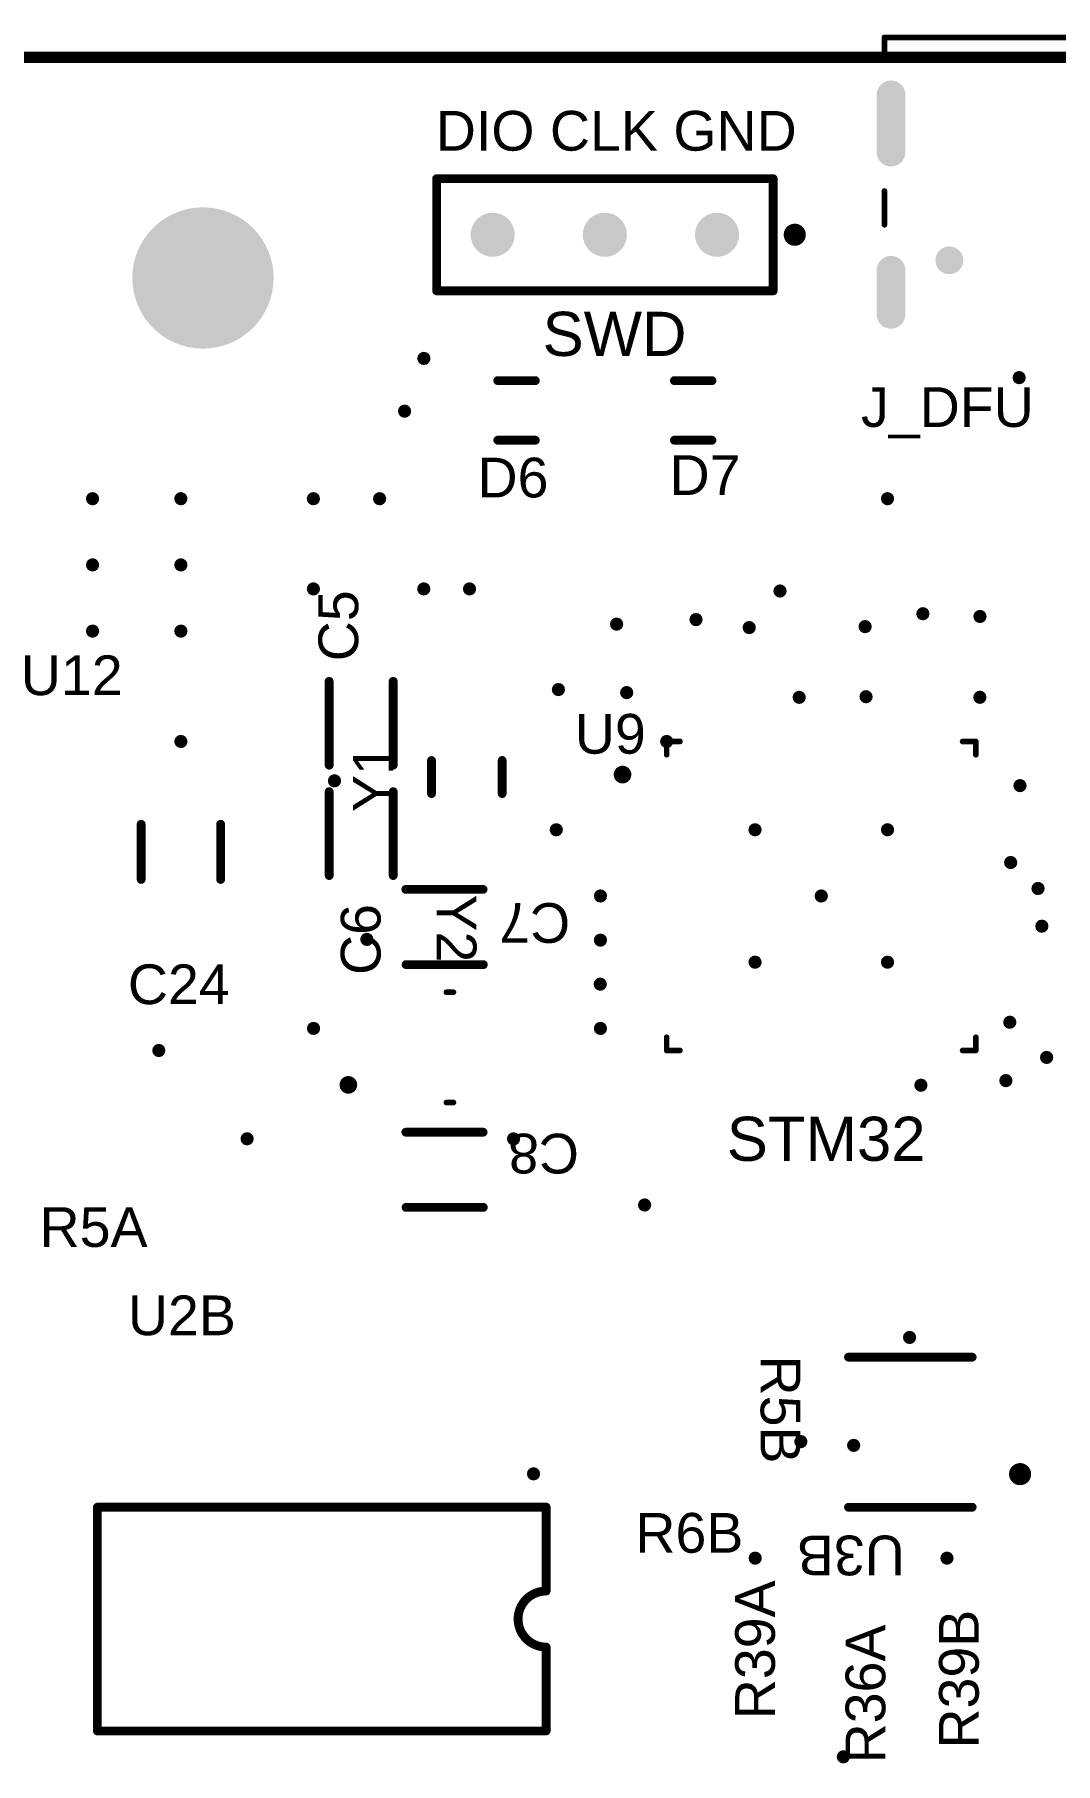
# Model space of a CAD drawing. Header units: inches. Extents: x 10 to 190, y 10 to 91.
# Drawn here: x 98.19 to 121.3, y 51.35 to 90.51 of the extents above; entities that cross this region are included whole.
import ezdxf

# ---------------------------------------------------------------- set-up
doc = ezdxf.new("R2010")
doc.units = ezdxf.units.IN
for name, color, linetype in [('Board Outline', 216, 'Continuous'), ('Pad Holes', 156, 'Continuous'), ('Top Overlay', 2, 'Continuous'), ('Via Holes', 16, 'Continuous')]:
    doc.layers.add(name, color=color, linetype=linetype)
doc.styles.add('Arial', font='', dxfattribs={"height": 0.2})
doc.styles.get('Arial').set_extended_font_data('Arial')

# ---------------------------------------------------------------- blocks, each defined once
blk = doc.blocks.new('JAE_DX07S016JA1R1500_27')
at = {"layer": 'Pad Holes'}
h = blk.add_hatch(color=7, dxfattribs=at)
edge = h.paths.add_edge_path()
edge.add_arc((-4.32, 0.225), 0.325, 180, 360)
edge.add_line((-3.995, 0.225), (-3.995, 1.225))
edge.add_arc((-4.32, 1.225), 0.325, 0, 180)
edge.add_line((-4.645, 1.225), (-4.645, 0.225))
h = blk.add_hatch(color=7, dxfattribs=at)
edge = h.paths.add_edge_path()
edge.add_arc((4.32, 0.225), 0.325, 180, 360)
edge.add_line((4.645, 0.225), (4.645, 1.225))
edge.add_arc((4.32, 1.225), 0.325, 0, 180)
edge.add_line((3.995, 1.225), (3.995, 0.225))
h = blk.add_hatch(color=7, dxfattribs=at)
edge = h.paths.add_edge_path()
edge.add_arc((-3, 0), 0.315, 0, 360)
h = blk.add_hatch(color=7, dxfattribs=at)
edge = h.paths.add_edge_path()
edge.add_arc((3, 0), 0.315, 0, 360)
h = blk.add_hatch(color=7, dxfattribs=at)
edge = h.paths.add_edge_path()
edge.add_arc((3, 0), 0.3, 0, 360)
h = blk.add_hatch(color=7, dxfattribs=at)
edge = h.paths.add_edge_path()
edge.add_arc((-4.32, -3.75), 0.325, 180, 360)
edge.add_line((-3.995, -3.75), (-3.995, -2.45))
edge.add_arc((-4.32, -2.45), 0.325, 0, 180)
edge.add_line((-4.645, -2.45), (-4.645, -3.75))
h = blk.add_hatch(color=7, dxfattribs=at)
edge = h.paths.add_edge_path()
edge.add_arc((4.32, -3.75), 0.325, 180, 360)
edge.add_line((4.645, -3.75), (4.645, -2.45))
edge.add_arc((4.32, -2.45), 0.325, 0, 180)
edge.add_line((3.995, -2.45), (3.995, -3.75))
at = {"layer": 'Top Overlay'}
for points in [[(-3, 2.5, 0.2, 0.2, 1), (-3.2, 2.5, 0.2, 0.2, 1)], [(-3.25, 2.5, 0.1, 0.1, 1), (-3.15, 2.5, 0.1, 0.1, 1)], [(-3.05, 2.5, 0.1, 0.1, 1), (-2.95, 2.5, 0.1, 0.1, 1)], [(-4.502, -0.805, 0.0635, 0.0635, 1), (-4.438, -0.805, 0.0635, 0.0635, 1)], [(4.438, -0.805, 0.0635, 0.0635, 1), (4.502, -0.805, 0.0635, 0.0635, 1)], [(-4.502, -1.57, 0.0635, 0.0635, 1), (-4.438, -1.57, 0.0635, 0.0635, 1)], [(4.438, -1.57, 0.0635, 0.0635, 1), (4.502, -1.57, 0.0635, 0.0635, 1)], [(-4.502, -4.63, 0.0635, 0.0635, 1), (-4.438, -4.63, 0.0635, 0.0635, 1)], [(4.438, -4.63, 0.0635, 0.0635, 1), (4.502, -4.63, 0.0635, 0.0635, 1)], [(-4.502, -5.05, 0.0635, 0.0635, 1), (-4.438, -5.05, 0.0635, 0.0635, 1)], [(-4.502, -5.05, 0.0635, 0.0635, 1), (-4.438, -5.05, 0.0635, 0.0635, 1)], [(4.438, -5.05, 0.0635, 0.0635, 1), (4.502, -5.05, 0.0635, 0.0635, 1)], [(4.438, -5.05, 0.0635, 0.0635, 1), (4.502, -5.05, 0.0635, 0.0635, 1)]]:
    blk.add_lwpolyline(points, format="xyseb", close=True, dxfattribs=at)
for points in [[(-4.47, -0.805, 0.127, 0.127, 0), (-4.47, -1.57, 0.127, 0.127, 0)], [(4.47, -0.805, 0.127, 0.127, 0), (4.47, -1.57, 0.127, 0.127, 0)], [(-4.47, -4.63, 0.127, 0.127, 0), (-4.47, -5.05, 0.127, 0.127, 0)], [(4.47, -4.63, 0.127, 0.127, 0), (4.47, -5.05, 0.127, 0.127, 0)], [(4.47, -5.05, 0.127, 0.127, 0), (-4.47, -5.05, 0.127, 0.127, 0)]]:
    blk.add_lwpolyline(points, format="xyseb", dxfattribs=at)
blk = doc.blocks.new('XTAL_C3E_8_000_10_1020_M_74')
at = {"layer": 'Top Overlay'}
for points in [[(-0.08, 1.25, 0.127, 0.127, 0), (0.08, 1.25, 0.127, 0.127, 0)], [(-0.08, -1.25, 0.127, 0.127, 0), (0.08, -1.25, 0.127, 0.127, 0)]]:
    blk.add_lwpolyline(points, format="xyseb", dxfattribs=at)
for points in [[(-0.112, 1.25, 0.0635, 0.0635, 1), (-0.048, 1.25, 0.0635, 0.0635, 1)], [(0.048, 1.25, 0.0635, 0.0635, 1), (0.112, 1.25, 0.0635, 0.0635, 1)], [(-2.2, -0.85, 0.2, 0.2, 1), (-2.4, -0.85, 0.2, 0.2, 1)], [(-2.45, -0.85, 0.1, 0.1, 1), (-2.35, -0.85, 0.1, 0.1, 1)], [(-2.25, -0.85, 0.1, 0.1, 1), (-2.15, -0.85, 0.1, 0.1, 1)], [(-0.112, -1.25, 0.0635, 0.0635, 1), (-0.048, -1.25, 0.0635, 0.0635, 1)], [(0.048, -1.25, 0.0635, 0.0635, 1), (0.112, -1.25, 0.0635, 0.0635, 1)]]:
    blk.add_lwpolyline(points, format="xyseb", close=True, dxfattribs=at)
blk = doc.blocks.new('FP_NX3215SA_MFG_75')
at = {"layer": 'Top Overlay'}
for points in [[(0.375, 0.8, 0.2, 0.2, 0), (-0.375, 0.8, 0.2, 0.2, 0)], [(0.375, -0.8, 0.2, 0.2, 0), (-0.375, -0.8, 0.2, 0.2, 0)]]:
    blk.add_lwpolyline(points, format="xyseb", dxfattribs=at)
for points in [[(-0.425, 0.8, 0.1, 0.1, 1), (-0.325, 0.8, 0.1, 0.1, 1)], [(0.325, 0.8, 0.1, 0.1, 1), (0.425, 0.8, 0.1, 0.1, 1)], [(-0.425, -0.8, 0.1, 0.1, 1), (-0.325, -0.8, 0.1, 0.1, 1)], [(0.325, -0.8, 0.1, 0.1, 1), (0.425, -0.8, 0.1, 0.1, 1)]]:
    blk.add_lwpolyline(points, format="xyseb", close=True, dxfattribs=at)
blk = doc.blocks.new('QFN50P700X700X60_49N_87')
at = {"layer": 'Top Overlay'}
for points in [[(-3.5, 3.5, 0.127, 0.127, 0), (-3.2, 3.5, 0.127, 0.127, 0)], [(-3.5, 3.5, 0.127, 0.127, 0), (-3.5, 3.2, 0.127, 0.127, 0)], [(3.2, 3.5, 0.127, 0.127, 0), (3.5, 3.5, 0.127, 0.127, 0)], [(3.5, 3.2, 0.127, 0.127, 0), (3.5, 3.5, 0.127, 0.127, 0)], [(-3.5, -3.5, 0.127, 0.127, 0), (-3.5, -3.2, 0.127, 0.127, 0)], [(-3.5, -3.5, 0.127, 0.127, 0), (-3.2, -3.5, 0.127, 0.127, 0)], [(3.2, -3.5, 0.127, 0.127, 0), (3.5, -3.5, 0.127, 0.127, 0)], [(3.5, -3.2, 0.127, 0.127, 0), (3.5, -3.5, 0.127, 0.127, 0)]]:
    blk.add_lwpolyline(points, format="xyseb", dxfattribs=at)
for points in [[(-3.532, 3.5, 0.0635, 0.0635, 1), (-3.468, 3.5, 0.0635, 0.0635, 1)], [(-3.532, 3.5, 0.0635, 0.0635, 1), (-3.468, 3.5, 0.0635, 0.0635, 1)], [(-3.232, 3.5, 0.0635, 0.0635, 1), (-3.168, 3.5, 0.0635, 0.0635, 1)], [(3.168, 3.5, 0.0635, 0.0635, 1), (3.232, 3.5, 0.0635, 0.0635, 1)], [(3.468, 3.5, 0.0635, 0.0635, 1), (3.532, 3.5, 0.0635, 0.0635, 1)], [(3.468, 3.5, 0.0635, 0.0635, 1), (3.532, 3.5, 0.0635, 0.0635, 1)], [(-3.532, 3.2, 0.0635, 0.0635, 1), (-3.468, 3.2, 0.0635, 0.0635, 1)], [(3.468, 3.2, 0.0635, 0.0635, 1), (3.532, 3.2, 0.0635, 0.0635, 1)], [(-4.4, 2.75, 0.2, 0.2, 1), (-4.6, 2.75, 0.2, 0.2, 1)], [(-4.65, 2.75, 0.1, 0.1, 1), (-4.55, 2.75, 0.1, 0.1, 1)], [(-4.45, 2.75, 0.1, 0.1, 1), (-4.35, 2.75, 0.1, 0.1, 1)], [(-3.532, -3.5, 0.0635, 0.0635, 1), (-3.468, -3.5, 0.0635, 0.0635, 1)], [(-3.532, -3.5, 0.0635, 0.0635, 1), (-3.468, -3.5, 0.0635, 0.0635, 1)], [(-3.532, -3.2, 0.0635, 0.0635, 1), (-3.468, -3.2, 0.0635, 0.0635, 1)], [(-3.232, -3.5, 0.0635, 0.0635, 1), (-3.168, -3.5, 0.0635, 0.0635, 1)], [(3.168, -3.5, 0.0635, 0.0635, 1), (3.232, -3.5, 0.0635, 0.0635, 1)], [(3.468, -3.2, 0.0635, 0.0635, 1), (3.532, -3.2, 0.0635, 0.0635, 1)], [(3.468, -3.5, 0.0635, 0.0635, 1), (3.532, -3.5, 0.0635, 0.0635, 1)], [(3.468, -3.5, 0.0635, 0.0635, 1), (3.532, -3.5, 0.0635, 0.0635, 1)]]:
    blk.add_lwpolyline(points, format="xyseb", close=True, dxfattribs=at)
blk = doc.blocks.new('FP_C04_091_OT_IPC_A_99')
at = {"layer": 'Top Overlay'}
for points in [[(1.4, 1.7, 0.2, 0.2, 0), (-1.4, 1.7, 0.2, 0.2, 0)], [(1.4, -1.7, 0.2, 0.2, 0), (-1.4, -1.7, 0.2, 0.2, 0)]]:
    blk.add_lwpolyline(points, format="xyseb", dxfattribs=at)
for points in [[(-1.45, 1.7, 0.1, 0.1, 1), (-1.35, 1.7, 0.1, 0.1, 1)], [(1.35, 1.7, 0.1, 0.1, 1), (1.45, 1.7, 0.1, 0.1, 1)], [(-2.36, 0.95, 0.25, 0.25, 1), (-2.61, 0.95, 0.25, 0.25, 1)], [(-2.673, 0.95, 0.125, 0.125, 1), (-2.548, 0.95, 0.125, 0.125, 1)], [(-2.423, 0.95, 0.125, 0.125, 1), (-2.298, 0.95, 0.125, 0.125, 1)], [(-1.45, -1.7, 0.1, 0.1, 1), (-1.35, -1.7, 0.1, 0.1, 1)], [(1.35, -1.7, 0.1, 0.1, 1), (1.45, -1.7, 0.1, 0.1, 1)]]:
    blk.add_lwpolyline(points, format="xyseb", close=True, dxfattribs=at)
blk = doc.blocks.new('NSI1200DDBR_101')
at = {"layer": 'Top Overlay'}
for points in [[(3.985, 1.27, 0.2, 0.2, 0), (2.085, 1.27, 0.2, 0.2, 0)], [(2.085, -8.89, 0.2, 0.2, 0), (2.085, 1.27, 0.2, 0.2, 0)], [(5.255, 1.27, 0.2, 0.2, -1), (3.985, 1.27, 0.2, 0.2, 0)], [(7.155, 1.27, 0.2, 0.2, 0), (5.255, 1.27, 0.2, 0.2, 0)], [(7.155, -8.89, 0.2, 0.2, 0), (7.155, 1.27, 0.2, 0.2, 0)], [(7.155, -8.89, 0.2, 0.2, 0), (2.085, -8.89, 0.2, 0.2, 0)]]:
    blk.add_lwpolyline(points, format="xyseb", dxfattribs=at)
for points in [[(2.035, 1.27, 0.1, 0.1, 1), (2.135, 1.27, 0.1, 0.1, 1)], [(2.035, 1.27, 0.1, 0.1, 1), (2.135, 1.27, 0.1, 0.1, 1)], [(3.935, 1.27, 0.1, 0.1, 1), (4.035, 1.27, 0.1, 0.1, 1)], [(3.935, 1.27, 0.1, 0.1, 1), (4.035, 1.27, 0.1, 0.1, 1)], [(5.205, 1.27, 0.1, 0.1, 1), (5.305, 1.27, 0.1, 0.1, 1)], [(5.205, 1.27, 0.1, 0.1, 1), (5.305, 1.27, 0.1, 0.1, 1)], [(7.105, 1.27, 0.1, 0.1, 1), (7.205, 1.27, 0.1, 0.1, 1)], [(7.105, 1.27, 0.1, 0.1, 1), (7.205, 1.27, 0.1, 0.1, 1)], [(2.035, -8.89, 0.1, 0.1, 1), (2.135, -8.89, 0.1, 0.1, 1)], [(2.035, -8.89, 0.1, 0.1, 1), (2.135, -8.89, 0.1, 0.1, 1)], [(7.105, -8.89, 0.1, 0.1, 1), (7.205, -8.89, 0.1, 0.1, 1)], [(7.105, -8.89, 0.1, 0.1, 1), (7.205, -8.89, 0.1, 0.1, 1)]]:
    blk.add_lwpolyline(points, format="xyseb", close=True, dxfattribs=at)
blk = doc.blocks.new('FP_90120_0123_MFG_178')
at = {"layer": 'Pad Holes'}
h = blk.add_hatch(color=7, dxfattribs=at)
edge = h.paths.add_edge_path()
edge.add_arc((-2.54, 0), 0.5, 0, 360)
h = blk.add_hatch(color=7, dxfattribs=at)
edge = h.paths.add_edge_path()
edge.add_arc((0, 0), 0.5, 0, 360)
h = blk.add_hatch(color=7, dxfattribs=at)
edge = h.paths.add_edge_path()
edge.add_arc((2.54, 0), 0.5, 0, 360)
at = {"layer": 'Top Overlay'}
for points in [[(-3.81, 1.27, 0.2, 0.2, 0), (-3.81, -1.27, 0.2, 0.2, 0)], [(3.81, 1.27, 0.2, 0.2, 0), (-3.81, 1.27, 0.2, 0.2, 0)], [(3.81, 1.27, 0.2, 0.2, 0), (3.81, -1.27, 0.2, 0.2, 0)], [(3.81, -1.27, 0.2, 0.2, 0), (-3.81, -1.27, 0.2, 0.2, 0)]]:
    blk.add_lwpolyline(points, format="xyseb", dxfattribs=at)
for points in [[(-3.86, 1.27, 0.1, 0.1, 1), (-3.76, 1.27, 0.1, 0.1, 1)], [(-3.86, 1.27, 0.1, 0.1, 1), (-3.76, 1.27, 0.1, 0.1, 1)], [(3.76, 1.27, 0.1, 0.1, 1), (3.86, 1.27, 0.1, 0.1, 1)], [(3.76, 1.27, 0.1, 0.1, 1), (3.86, 1.27, 0.1, 0.1, 1)], [(-4.175, 0, 0.25, 0.25, 1), (-4.425, 0, 0.25, 0.25, 1)], [(-4.487, 0, 0.125, 0.125, 1), (-4.363, 0, 0.125, 0.125, 1)], [(-4.237, 0, 0.125, 0.125, 1), (-4.112, 0, 0.125, 0.125, 1)], [(-3.86, -1.27, 0.1, 0.1, 1), (-3.76, -1.27, 0.1, 0.1, 1)], [(-3.86, -1.27, 0.1, 0.1, 1), (-3.76, -1.27, 0.1, 0.1, 1)], [(3.76, -1.27, 0.1, 0.1, 1), (3.86, -1.27, 0.1, 0.1, 1)], [(3.76, -1.27, 0.1, 0.1, 1), (3.86, -1.27, 0.1, 0.1, 1)]]:
    blk.add_lwpolyline(points, format="xyseb", close=True, dxfattribs=at)
blk = doc.blocks.new('FP_SOD323_CA_MFG_202')
at = {"layer": 'Top Overlay'}
for points in [[(-0.425, 0.675, 0.2, 0.2, 0), (0.425, 0.675, 0.2, 0.2, 0)], [(-0.425, -0.675, 0.2, 0.2, 0), (0.425, -0.675, 0.2, 0.2, 0)]]:
    blk.add_lwpolyline(points, format="xyseb", dxfattribs=at)
for points in [[(-0.475, 0.675, 0.1, 0.1, 1), (-0.375, 0.675, 0.1, 0.1, 1)], [(0.375, 0.675, 0.1, 0.1, 1), (0.475, 0.675, 0.1, 0.1, 1)], [(-0.475, -0.675, 0.1, 0.1, 1), (-0.375, -0.675, 0.1, 0.1, 1)], [(0.375, -0.675, 0.1, 0.1, 1), (0.475, -0.675, 0.1, 0.1, 1)]]:
    blk.add_lwpolyline(points, format="xyseb", close=True, dxfattribs=at)
blk = doc.blocks.new('FP_SOD323_CA_MFG_203')
at = {"layer": 'Top Overlay'}
for points in [[(-0.425, 0.675, 0.2, 0.2, 0), (0.425, 0.675, 0.2, 0.2, 0)], [(-0.425, -0.675, 0.2, 0.2, 0), (0.425, -0.675, 0.2, 0.2, 0)]]:
    blk.add_lwpolyline(points, format="xyseb", dxfattribs=at)
for points in [[(-0.475, 0.675, 0.1, 0.1, 1), (-0.375, 0.675, 0.1, 0.1, 1)], [(0.375, 0.675, 0.1, 0.1, 1), (0.475, 0.675, 0.1, 0.1, 1)], [(-0.475, -0.675, 0.1, 0.1, 1), (-0.375, -0.675, 0.1, 0.1, 1)], [(0.375, -0.675, 0.1, 0.1, 1), (0.475, -0.675, 0.1, 0.1, 1)]]:
    blk.add_lwpolyline(points, format="xyseb", close=True, dxfattribs=at)
blk = doc.blocks.new('FP_1206_L_3_2_0_2_W_1_6_0_MFG_213')
at = {"layer": 'Top Overlay'}
for points in [[(-0.625, 0.9, 0.2, 0.2, 0), (0.625, 0.9, 0.2, 0.2, 0)], [(-0.625, -0.9, 0.2, 0.2, 0), (0.625, -0.9, 0.2, 0.2, 0)]]:
    blk.add_lwpolyline(points, format="xyseb", dxfattribs=at)
for points in [[(-0.675, 0.9, 0.1, 0.1, 1), (-0.575, 0.9, 0.1, 0.1, 1)], [(0.575, 0.9, 0.1, 0.1, 1), (0.675, 0.9, 0.1, 0.1, 1)], [(-0.675, -0.9, 0.1, 0.1, 1), (-0.575, -0.9, 0.1, 0.1, 1)], [(0.575, -0.9, 0.1, 0.1, 1), (0.675, -0.9, 0.1, 0.1, 1)]]:
    blk.add_lwpolyline(points, format="xyseb", close=True, dxfattribs=at)
blk = doc.blocks.new('FP_C0603C_CF_MFG_230')
at = {"layer": 'Top Overlay'}
for points in [[(0.875, 0.85, 0.2, 0.2, 0), (-0.875, 0.85, 0.2, 0.2, 0)], [(0.88, -0.853, 0.2, 0.2, 0), (-0.87, -0.853, 0.2, 0.2, 0)]]:
    blk.add_lwpolyline(points, format="xyseb", dxfattribs=at)
for points in [[(-0.925, 0.85, 0.1, 0.1, 1), (-0.825, 0.85, 0.1, 0.1, 1)], [(0.825, 0.85, 0.1, 0.1, 1), (0.925, 0.85, 0.1, 0.1, 1)], [(-0.92, -0.853, 0.1, 0.1, 1), (-0.82, -0.853, 0.1, 0.1, 1)], [(0.83, -0.853, 0.1, 0.1, 1), (0.93, -0.853, 0.1, 0.1, 1)]]:
    blk.add_lwpolyline(points, format="xyseb", close=True, dxfattribs=at)
blk = doc.blocks.new('FP_C0603C_CF_MFG_231')
at = {"layer": 'Top Overlay'}
for points in [[(0.875, 0.85, 0.2, 0.2, 0), (-0.875, 0.85, 0.2, 0.2, 0)], [(0.88, -0.853, 0.2, 0.2, 0), (-0.87, -0.853, 0.2, 0.2, 0)]]:
    blk.add_lwpolyline(points, format="xyseb", dxfattribs=at)
for points in [[(-0.925, 0.85, 0.1, 0.1, 1), (-0.825, 0.85, 0.1, 0.1, 1)], [(0.825, 0.85, 0.1, 0.1, 1), (0.925, 0.85, 0.1, 0.1, 1)], [(-0.92, -0.853, 0.1, 0.1, 1), (-0.82, -0.853, 0.1, 0.1, 1)], [(0.83, -0.853, 0.1, 0.1, 1), (0.93, -0.853, 0.1, 0.1, 1)]]:
    blk.add_lwpolyline(points, format="xyseb", close=True, dxfattribs=at)
blk = doc.blocks.new('FP_CGA3E_0_3_0_1_MFG_232')
at = {"layer": 'Top Overlay'}
for points in [[(-0.95, 0.725, 0.2, 0.2, 0), (0.95, 0.725, 0.2, 0.2, 0)], [(-0.95, -0.725, 0.2, 0.2, 0), (0.95, -0.725, 0.2, 0.2, 0)]]:
    blk.add_lwpolyline(points, format="xyseb", dxfattribs=at)
for points in [[(-1, 0.725, 0.1, 0.1, 1), (-0.9, 0.725, 0.1, 0.1, 1)], [(0.9, 0.725, 0.1, 0.1, 1), (1, 0.725, 0.1, 0.1, 1)], [(-1, -0.725, 0.1, 0.1, 1), (-0.9, -0.725, 0.1, 0.1, 1)], [(0.9, -0.725, 0.1, 0.1, 1), (1, -0.725, 0.1, 0.1, 1)]]:
    blk.add_lwpolyline(points, format="xyseb", close=True, dxfattribs=at)
blk = doc.blocks.new('FP_CGA3E_0_3_0_1_MFG_233')
at = {"layer": 'Top Overlay'}
for points in [[(0.95, 0.725, 0.2, 0.2, 0), (-0.95, 0.725, 0.2, 0.2, 0)], [(0.95, -0.725, 0.2, 0.2, 0), (-0.95, -0.725, 0.2, 0.2, 0)]]:
    blk.add_lwpolyline(points, format="xyseb", dxfattribs=at)
for points in [[(-1, 0.725, 0.1, 0.1, 1), (-0.9, 0.725, 0.1, 0.1, 1)], [(0.9, 0.725, 0.1, 0.1, 1), (1, 0.725, 0.1, 0.1, 1)], [(-1, -0.725, 0.1, 0.1, 1), (-0.9, -0.725, 0.1, 0.1, 1)], [(0.9, -0.725, 0.1, 0.1, 1), (1, -0.725, 0.1, 0.1, 1)]]:
    blk.add_lwpolyline(points, format="xyseb", close=True, dxfattribs=at)

msp = doc.modelspace()

# ---------------------------------------------------------------- hatches: boundary and pattern name
at = {"layer": 'Pad Holes'}
h = msp.add_hatch(color=7, dxfattribs=at)
edge = h.paths.add_edge_path()
edge.add_arc((102, 85), 1.6, 0, 360)
at = {"layer": 'Via Holes'}
h = msp.add_hatch(color=7, dxfattribs=at)
edge = h.paths.add_edge_path()
edge.add_arc((107.002, 83.177), 0.15, 0, 360)
h = msp.add_hatch(color=7, dxfattribs=at)
edge = h.paths.add_edge_path()
edge.add_arc((120.481, 82.742), 0.15, 0, 360)
h = msp.add_hatch(color=7, dxfattribs=at)
edge = h.paths.add_edge_path()
edge.add_arc((106.565, 81.982), 0.15, 0, 360)
h = msp.add_hatch(color=7, dxfattribs=at)
edge = h.paths.add_edge_path()
edge.add_arc((99.5, 80), 0.15, 0, 360)
h = msp.add_hatch(color=7, dxfattribs=at)
edge = h.paths.add_edge_path()
edge.add_arc((101.5, 80), 0.15, 0, 360)
h = msp.add_hatch(color=7, dxfattribs=at)
edge = h.paths.add_edge_path()
edge.add_arc((104.5, 80), 0.15, 0, 360)
h = msp.add_hatch(color=7, dxfattribs=at)
edge = h.paths.add_edge_path()
edge.add_arc((106, 80), 0.15, 0, 360)
h = msp.add_hatch(color=7, dxfattribs=at)
edge = h.paths.add_edge_path()
edge.add_arc((117.5, 80), 0.15, 0, 360)
h = msp.add_hatch(color=7, dxfattribs=at)
edge = h.paths.add_edge_path()
edge.add_arc((99.5, 78.5), 0.15, 0, 360)
h = msp.add_hatch(color=7, dxfattribs=at)
edge = h.paths.add_edge_path()
edge.add_arc((101.5, 78.5), 0.15, 0, 360)
h = msp.add_hatch(color=7, dxfattribs=at)
edge = h.paths.add_edge_path()
edge.add_arc((104.5, 77.956), 0.15, 0, 360)
h = msp.add_hatch(color=7, dxfattribs=at)
edge = h.paths.add_edge_path()
edge.add_arc((107, 77.956), 0.15, 0, 360)
h = msp.add_hatch(color=7, dxfattribs=at)
edge = h.paths.add_edge_path()
edge.add_arc((108.036, 77.956), 0.15, 0, 360)
h = msp.add_hatch(color=7, dxfattribs=at)
edge = h.paths.add_edge_path()
edge.add_arc((115.066, 77.909), 0.15, 0, 360)
h = msp.add_hatch(color=7, dxfattribs=at)
edge = h.paths.add_edge_path()
edge.add_arc((118.301, 77.394), 0.15, 0, 360)
h = msp.add_hatch(color=7, dxfattribs=at)
edge = h.paths.add_edge_path()
edge.add_arc((111.366, 77.158), 0.15, 0, 360)
h = msp.add_hatch(color=7, dxfattribs=at)
edge = h.paths.add_edge_path()
edge.add_arc((113.164, 77.261), 0.15, 0, 360)
h = msp.add_hatch(color=7, dxfattribs=at)
edge = h.paths.add_edge_path()
edge.add_arc((114.369, 77.08), 0.15, 0, 360)
h = msp.add_hatch(color=7, dxfattribs=at)
edge = h.paths.add_edge_path()
edge.add_arc((116.993, 77.102), 0.15, 0, 360)
h = msp.add_hatch(color=7, dxfattribs=at)
edge = h.paths.add_edge_path()
edge.add_arc((119.594, 77.332), 0.15, 0, 360)
h = msp.add_hatch(color=7, dxfattribs=at)
edge = h.paths.add_edge_path()
edge.add_arc((99.5, 77), 0.15, 0, 360)
h = msp.add_hatch(color=7, dxfattribs=at)
edge = h.paths.add_edge_path()
edge.add_arc((101.5, 77), 0.15, 0, 360)
h = msp.add_hatch(color=7, dxfattribs=at)
edge = h.paths.add_edge_path()
edge.add_arc((110.048, 75.676), 0.15, 0, 360)
h = msp.add_hatch(color=7, dxfattribs=at)
edge = h.paths.add_edge_path()
edge.add_arc((111.594, 75.607), 0.15, 0, 360)
h = msp.add_hatch(color=7, dxfattribs=at)
edge = h.paths.add_edge_path()
edge.add_arc((115.5, 75.5), 0.15, 0, 360)
h = msp.add_hatch(color=7, dxfattribs=at)
edge = h.paths.add_edge_path()
edge.add_arc((117.014, 75.514), 0.15, 0, 360)
h = msp.add_hatch(color=7, dxfattribs=at)
edge = h.paths.add_edge_path()
edge.add_arc((119.592, 75.501), 0.15, 0, 360)
h = msp.add_hatch(color=7, dxfattribs=at)
edge = h.paths.add_edge_path()
edge.add_arc((101.5, 74.5), 0.15, 0, 360)
h = msp.add_hatch(color=7, dxfattribs=at)
edge = h.paths.add_edge_path()
edge.add_arc((112.5, 74.5), 0.15, 0, 360)
h = msp.add_hatch(color=7, dxfattribs=at)
edge = h.paths.add_edge_path()
edge.add_arc((104.978, 73.609), 0.15, 0, 360)
h = msp.add_hatch(color=7, dxfattribs=at)
edge = h.paths.add_edge_path()
edge.add_arc((120.5, 73.5), 0.15, 0, 360)
h = msp.add_hatch(color=7, dxfattribs=at)
edge = h.paths.add_edge_path()
edge.add_arc((110, 72.5), 0.15, 0, 360)
h = msp.add_hatch(color=7, dxfattribs=at)
edge = h.paths.add_edge_path()
edge.add_arc((114.5, 72.5), 0.15, 0, 360)
h = msp.add_hatch(color=7, dxfattribs=at)
edge = h.paths.add_edge_path()
edge.add_arc((117.5, 72.5), 0.15, 0, 360)
h = msp.add_hatch(color=7, dxfattribs=at)
edge = h.paths.add_edge_path()
edge.add_arc((120.289, 71.758), 0.15, 0, 360)
h = msp.add_hatch(color=7, dxfattribs=at)
edge = h.paths.add_edge_path()
edge.add_arc((120.908, 71.17), 0.15, 0, 360)
h = msp.add_hatch(color=7, dxfattribs=at)
edge = h.paths.add_edge_path()
edge.add_arc((111, 71), 0.15, 0, 360)
h = msp.add_hatch(color=7, dxfattribs=at)
edge = h.paths.add_edge_path()
edge.add_arc((116, 71), 0.15, 0, 360)
h = msp.add_hatch(color=7, dxfattribs=at)
edge = h.paths.add_edge_path()
edge.add_arc((105.711, 70.017), 0.15, 0, 360)
h = msp.add_hatch(color=7, dxfattribs=at)
edge = h.paths.add_edge_path()
edge.add_arc((111, 70), 0.15, 0, 360)
h = msp.add_hatch(color=7, dxfattribs=at)
edge = h.paths.add_edge_path()
edge.add_arc((120.995, 70.316), 0.15, 0, 360)
h = msp.add_hatch(color=7, dxfattribs=at)
edge = h.paths.add_edge_path()
edge.add_arc((114.5, 69.5), 0.15, 0, 360)
h = msp.add_hatch(color=7, dxfattribs=at)
edge = h.paths.add_edge_path()
edge.add_arc((117.5, 69.5), 0.15, 0, 360)
h = msp.add_hatch(color=7, dxfattribs=at)
edge = h.paths.add_edge_path()
edge.add_arc((110.995, 69.003), 0.15, 0, 360)
h = msp.add_hatch(color=7, dxfattribs=at)
edge = h.paths.add_edge_path()
edge.add_arc((104.504, 68), 0.15, 0, 360)
h = msp.add_hatch(color=7, dxfattribs=at)
edge = h.paths.add_edge_path()
edge.add_arc((111, 68), 0.15, 0, 360)
h = msp.add_hatch(color=7, dxfattribs=at)
edge = h.paths.add_edge_path()
edge.add_arc((120.269, 68.14), 0.15, 0, 360)
h = msp.add_hatch(color=7, dxfattribs=at)
edge = h.paths.add_edge_path()
edge.add_arc((101, 67.5), 0.15, 0, 360)
h = msp.add_hatch(color=7, dxfattribs=at)
edge = h.paths.add_edge_path()
edge.add_arc((121.103, 67.343), 0.15, 0, 360)
h = msp.add_hatch(color=7, dxfattribs=at)
edge = h.paths.add_edge_path()
edge.add_arc((118.256, 66.713), 0.15, 0, 360)
h = msp.add_hatch(color=7, dxfattribs=at)
edge = h.paths.add_edge_path()
edge.add_arc((120.18, 66.817), 0.15, 0, 360)
h = msp.add_hatch(color=7, dxfattribs=at)
edge = h.paths.add_edge_path()
edge.add_arc((103, 65.5), 0.15, 0, 360)
h = msp.add_hatch(color=7, dxfattribs=at)
edge = h.paths.add_edge_path()
edge.add_arc((109.033, 65.498), 0.15, 0, 360)
h = msp.add_hatch(color=7, dxfattribs=at)
edge = h.paths.add_edge_path()
edge.add_arc((112, 64), 0.15, 0, 360)
h = msp.add_hatch(color=7, dxfattribs=at)
edge = h.paths.add_edge_path()
edge.add_arc((118, 61), 0.15, 0, 360)
h = msp.add_hatch(color=7, dxfattribs=at)
edge = h.paths.add_edge_path()
edge.add_arc((115.538, 58.639), 0.15, 0, 360)
h = msp.add_hatch(color=7, dxfattribs=at)
edge = h.paths.add_edge_path()
edge.add_arc((116.734, 58.555), 0.15, 0, 360)
h = msp.add_hatch(color=7, dxfattribs=at)
edge = h.paths.add_edge_path()
edge.add_arc((109.485, 57.91), 0.15, 0, 360)
h = msp.add_hatch(color=7, dxfattribs=at)
edge = h.paths.add_edge_path()
edge.add_arc((114.504, 56), 0.15, 0, 360)
h = msp.add_hatch(color=7, dxfattribs=at)
edge = h.paths.add_edge_path()
edge.add_arc((118.846, 56), 0.15, 0, 360)
h = msp.add_hatch(color=7, dxfattribs=at)
edge = h.paths.add_edge_path()
edge.add_arc((116.5, 51.5), 0.15, 0, 360)

# ---------------------------------------------------------------- linework, layer by layer
at = {"layer": 'Board Outline'}
msp.add_lwpolyline([(10, 90, 0.254, 0.254, 0), (190, 90, 0.254, 0.254, 0)], format="xyseb", dxfattribs=at)

# ---------------------------------------------------------------- block references
for name, p, rotation in [('JAE_DX07S016JA1R1500_27', (121.9, 85.4), 180), ('FP_90120_0123_MFG_178', (111.1, 85.979), 180), ('FP_CGA3E_0_3_0_1_MFG_233', (105.582, 74.913), 270), ('FP_NX3215SA_MFG_75', (107.975, 73.695), 270), ('FP_CGA3E_0_3_0_1_MFG_232', (105.582, 72.413), 90), ('FP_1206_L_3_2_0_2_W_1_6_0_MFG_213', (101.5, 72), 90), ('FP_C0603C_CF_MFG_231', (107.473, 70.296), 180), ('FP_C0603C_CF_MFG_230', (107.473, 64.796), 180), ('FP_C04_091_OT_IPC_A_99', (118.017, 58.853), 180), ('NSI1200DDBR_101', (108.5, 59.24), 270)]:
    msp.add_blockref(name, p, dxfattribs=dict(rotation=rotation))
for name, p in [('FP_SOD323_CA_MFG_203', (109.1, 82)), ('FP_SOD323_CA_MFG_202', (113.1, 82)), ('QFN50P700X700X60_49N_87', (116, 71)), ('XTAL_C3E_8_000_10_1020_M_74', (107.592, 67.571))]:
    msp.add_blockref(name, p)

# ---------------------------------------------------------------- texts
at = {"layer": 'Top Overlay', "style": 'Arial'}
for s, p in [('DIO CLK GND', (107.272, 87.884)), ('J_DFU', (116.901, 81.625)), ('D6', (108.216, 80.028)), ('D7', (112.565, 80.085)), ('U12', (97.875, 75.55)), ('U9', (110.42, 74.224)), ('C24', (100.3, 68.55)), ('R5A', (98.3, 63.05)), ('U2B', (100.3, 61.05)), ('R6B', (111.791, 56.123))]:
    msp.add_text(s, height=0.9, dxfattribs=at).set_placement(p)
for s, height, rotation, p in [('SWD', 1, 360, (109.69, 83.234)), ('C5', 0.9, 90, (105.516, 76.317)), ('Y1', 0.9, 90, (106.3, 72.903)), ('Y2', 0.9, 270, (107.293, 71.035)), ('C6', 0.9, 90, (106.021, 69.211)), ('C7', 0.9, 180, (110.317, 70.84)), ('STM32', 1, 360, (113.86, 65)), ('C8', 0.9, 180, (110.516, 65.615)), ('R5B', 0.9, 270, (114.627, 60.589)), ('U3B', 0.9, 180, (117.893, 56.511)), ('R39A', 0.9, 90, (114.95, 52.351)), ('R36A', 0.9, 90, (117.45, 51.351)), ('R39B', 0.9, 90, (119.566, 51.687))]:
    msp.add_text(s, height=height, rotation=rotation, dxfattribs=at).set_placement(p)

doc.saveas('drawing.dxf')
